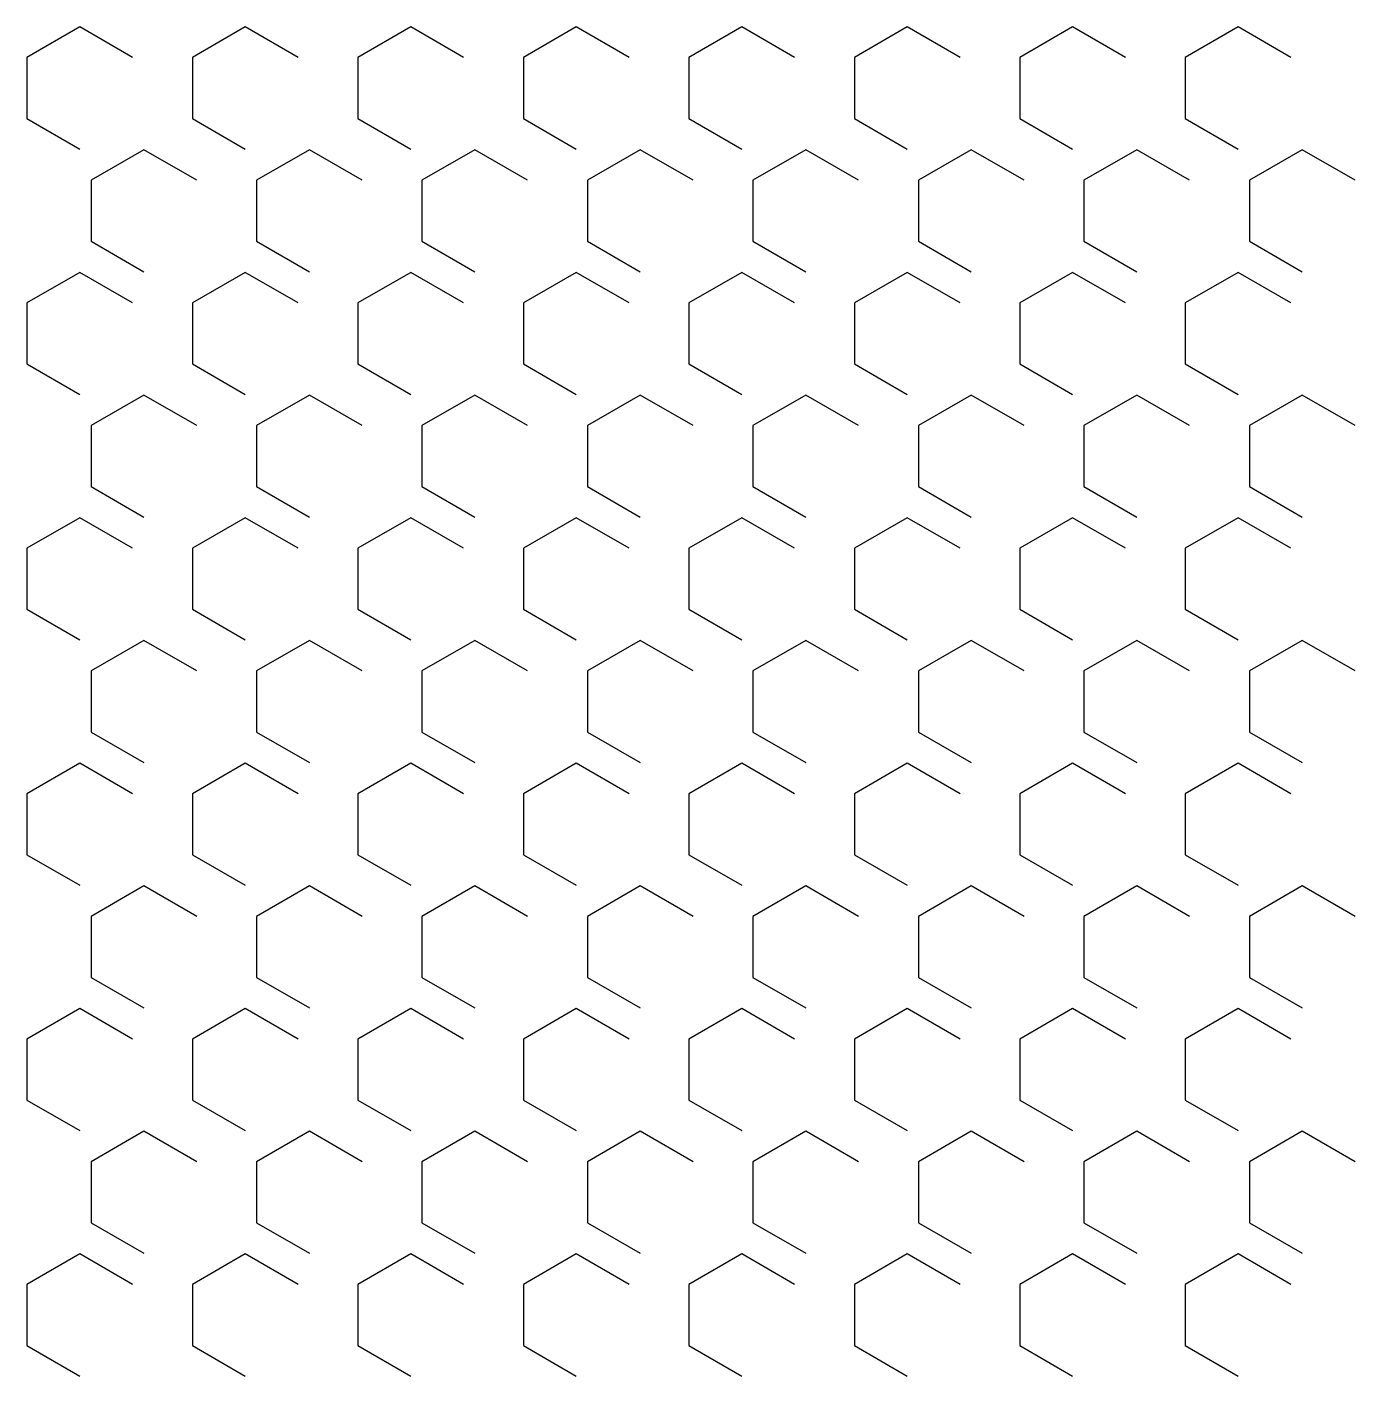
# Model space of a CAD drawing. Header units: millimetres. Extents: x 4.5 to 89.9, y 4 to 90.6.
import ezdxf

# ---------------------------------------------------------------- set-up
doc = ezdxf.new("R2010")
doc.units = ezdxf.units.MM
doc.layers.add('CUT', color=1, linetype='Continuous')

msp = doc.modelspace()

# ---------------------------------------------------------------- linework, layer by layer
at = {"layer": 'CUT'}
for points in [[(11.315, 88.68), (7.92, 90.64), (4.525, 88.68), (4.525, 84.76), (7.92, 82.8)], [(21.947, 88.68), (18.552, 90.64), (15.157, 88.68), (15.157, 84.76), (18.552, 82.8)], [(32.579, 88.68), (29.184, 90.64), (25.789, 88.68), (25.789, 84.76), (29.184, 82.8)], [(43.211, 88.68), (39.816, 90.64), (36.421, 88.68), (36.421, 84.76), (39.816, 82.8)], [(53.843, 88.68), (50.448, 90.64), (47.053, 88.68), (47.053, 84.76), (50.448, 82.8)], [(64.475, 88.68), (61.08, 90.64), (57.685, 88.68), (57.685, 84.76), (61.08, 82.8)], [(75.107, 88.68), (71.712, 90.64), (68.317, 88.68), (68.317, 84.76), (71.712, 82.8)], [(85.739, 88.68), (82.344, 90.64), (78.949, 88.68), (78.949, 84.76), (82.344, 82.8)], [(15.431, 80.8), (12.036, 82.76), (8.641, 80.8), (8.641, 76.88), (12.036, 74.92)], [(26.063, 80.8), (22.668, 82.76), (19.273, 80.8), (19.273, 76.88), (22.668, 74.92)], [(36.695, 80.8), (33.3, 82.76), (29.905, 80.8), (29.905, 76.88), (33.3, 74.92)], [(47.327, 80.8), (43.932, 82.76), (40.537, 80.8), (40.537, 76.88), (43.932, 74.92)], [(57.959, 80.8), (54.564, 82.76), (51.169, 80.8), (51.169, 76.88), (54.564, 74.92)], [(68.591, 80.8), (65.196, 82.76), (61.801, 80.8), (61.801, 76.88), (65.196, 74.92)], [(79.223, 80.8), (75.828, 82.76), (72.433, 80.8), (72.433, 76.88), (75.828, 74.92)], [(89.855, 80.8), (86.46, 82.76), (83.065, 80.8), (83.065, 76.88), (86.46, 74.92)], [(11.315, 72.92), (7.92, 74.88), (4.525, 72.92), (4.525, 69), (7.92, 67.04)], [(21.947, 72.92), (18.552, 74.88), (15.157, 72.92), (15.157, 69), (18.552, 67.04)], [(32.579, 72.92), (29.184, 74.88), (25.789, 72.92), (25.789, 69), (29.184, 67.04)], [(43.211, 72.92), (39.816, 74.88), (36.421, 72.92), (36.421, 69), (39.816, 67.04)], [(53.843, 72.92), (50.448, 74.88), (47.053, 72.92), (47.053, 69), (50.448, 67.04)], [(64.475, 72.92), (61.08, 74.88), (57.685, 72.92), (57.685, 69), (61.08, 67.04)], [(75.107, 72.92), (71.712, 74.88), (68.317, 72.92), (68.317, 69), (71.712, 67.04)], [(85.739, 72.92), (82.344, 74.88), (78.949, 72.92), (78.949, 69), (82.344, 67.04)], [(15.431, 65.04), (12.036, 67), (8.641, 65.04), (8.641, 61.12), (12.036, 59.16)], [(26.063, 65.04), (22.668, 67), (19.273, 65.04), (19.273, 61.12), (22.668, 59.16)], [(36.695, 65.04), (33.3, 67), (29.905, 65.04), (29.905, 61.12), (33.3, 59.16)], [(47.327, 65.04), (43.932, 67), (40.537, 65.04), (40.537, 61.12), (43.932, 59.16)], [(57.959, 65.04), (54.564, 67), (51.169, 65.04), (51.169, 61.12), (54.564, 59.16)], [(68.591, 65.04), (65.196, 67), (61.801, 65.04), (61.801, 61.12), (65.196, 59.16)], [(79.223, 65.04), (75.828, 67), (72.433, 65.04), (72.433, 61.12), (75.828, 59.16)], [(89.855, 65.04), (86.46, 67), (83.065, 65.04), (83.065, 61.12), (86.46, 59.16)], [(11.315, 57.16), (7.92, 59.12), (4.525, 57.16), (4.525, 53.24), (7.92, 51.28)], [(21.947, 57.16), (18.552, 59.12), (15.157, 57.16), (15.157, 53.24), (18.552, 51.28)], [(32.579, 57.16), (29.184, 59.12), (25.789, 57.16), (25.789, 53.24), (29.184, 51.28)], [(43.211, 57.16), (39.816, 59.12), (36.421, 57.16), (36.421, 53.24), (39.816, 51.28)], [(53.843, 57.16), (50.448, 59.12), (47.053, 57.16), (47.053, 53.24), (50.448, 51.28)], [(64.475, 57.16), (61.08, 59.12), (57.685, 57.16), (57.685, 53.24), (61.08, 51.28)], [(75.107, 57.16), (71.712, 59.12), (68.317, 57.16), (68.317, 53.24), (71.712, 51.28)], [(85.739, 57.16), (82.344, 59.12), (78.949, 57.16), (78.949, 53.24), (82.344, 51.28)], [(15.431, 49.28), (12.036, 51.24), (8.641, 49.28), (8.641, 45.36), (12.036, 43.4)], [(26.063, 49.28), (22.668, 51.24), (19.273, 49.28), (19.273, 45.36), (22.668, 43.4)], [(36.695, 49.28), (33.3, 51.24), (29.905, 49.28), (29.905, 45.36), (33.3, 43.4)], [(47.327, 49.28), (43.932, 51.24), (40.537, 49.28), (40.537, 45.36), (43.932, 43.4)], [(57.959, 49.28), (54.564, 51.24), (51.169, 49.28), (51.169, 45.36), (54.564, 43.4)], [(68.591, 49.28), (65.196, 51.24), (61.801, 49.28), (61.801, 45.36), (65.196, 43.4)], [(79.223, 49.28), (75.828, 51.24), (72.433, 49.28), (72.433, 45.36), (75.828, 43.4)], [(89.855, 49.28), (86.46, 51.24), (83.065, 49.28), (83.065, 45.36), (86.46, 43.4)], [(11.315, 41.4), (7.92, 43.36), (4.525, 41.4), (4.525, 37.48), (7.92, 35.52)], [(21.947, 41.4), (18.552, 43.36), (15.157, 41.4), (15.157, 37.48), (18.552, 35.52)], [(32.579, 41.4), (29.184, 43.36), (25.789, 41.4), (25.789, 37.48), (29.184, 35.52)], [(43.211, 41.4), (39.816, 43.36), (36.421, 41.4), (36.421, 37.48), (39.816, 35.52)], [(53.843, 41.4), (50.448, 43.36), (47.053, 41.4), (47.053, 37.48), (50.448, 35.52)], [(64.475, 41.4), (61.08, 43.36), (57.685, 41.4), (57.685, 37.48), (61.08, 35.52)], [(75.107, 41.4), (71.712, 43.36), (68.317, 41.4), (68.317, 37.48), (71.712, 35.52)], [(85.739, 41.4), (82.344, 43.36), (78.949, 41.4), (78.949, 37.48), (82.344, 35.52)], [(15.431, 33.52), (12.036, 35.48), (8.641, 33.52), (8.641, 29.6), (12.036, 27.64)], [(26.063, 33.52), (22.668, 35.48), (19.273, 33.52), (19.273, 29.6), (22.668, 27.64)], [(36.695, 33.52), (33.3, 35.48), (29.905, 33.52), (29.905, 29.6), (33.3, 27.64)], [(47.327, 33.52), (43.932, 35.48), (40.537, 33.52), (40.537, 29.6), (43.932, 27.64)], [(57.959, 33.52), (54.564, 35.48), (51.169, 33.52), (51.169, 29.6), (54.564, 27.64)], [(68.591, 33.52), (65.196, 35.48), (61.801, 33.52), (61.801, 29.6), (65.196, 27.64)], [(79.223, 33.52), (75.828, 35.48), (72.433, 33.52), (72.433, 29.6), (75.828, 27.64)], [(89.855, 33.52), (86.46, 35.48), (83.065, 33.52), (83.065, 29.6), (86.46, 27.64)], [(11.315, 25.64), (7.92, 27.6), (4.525, 25.64), (4.525, 21.72), (7.92, 19.76)], [(21.947, 25.64), (18.552, 27.6), (15.157, 25.64), (15.157, 21.72), (18.552, 19.76)], [(32.579, 25.64), (29.184, 27.6), (25.789, 25.64), (25.789, 21.72), (29.184, 19.76)], [(43.211, 25.64), (39.816, 27.6), (36.421, 25.64), (36.421, 21.72), (39.816, 19.76)], [(53.843, 25.64), (50.448, 27.6), (47.053, 25.64), (47.053, 21.72), (50.448, 19.76)], [(64.475, 25.64), (61.08, 27.6), (57.685, 25.64), (57.685, 21.72), (61.08, 19.76)], [(75.107, 25.64), (71.712, 27.6), (68.317, 25.64), (68.317, 21.72), (71.712, 19.76)], [(85.739, 25.64), (82.344, 27.6), (78.949, 25.64), (78.949, 21.72), (82.344, 19.76)], [(15.431, 17.76), (12.036, 19.72), (8.641, 17.76), (8.641, 13.84), (12.036, 11.88)], [(26.063, 17.76), (22.668, 19.72), (19.273, 17.76), (19.273, 13.84), (22.668, 11.88)], [(36.695, 17.76), (33.3, 19.72), (29.905, 17.76), (29.905, 13.84), (33.3, 11.88)], [(47.327, 17.76), (43.932, 19.72), (40.537, 17.76), (40.537, 13.84), (43.932, 11.88)], [(57.959, 17.76), (54.564, 19.72), (51.169, 17.76), (51.169, 13.84), (54.564, 11.88)], [(68.591, 17.76), (65.196, 19.72), (61.801, 17.76), (61.801, 13.84), (65.196, 11.88)], [(79.223, 17.76), (75.828, 19.72), (72.433, 17.76), (72.433, 13.84), (75.828, 11.88)], [(89.855, 17.76), (86.46, 19.72), (83.065, 17.76), (83.065, 13.84), (86.46, 11.88)], [(11.315, 9.88), (7.92, 11.84), (4.525, 9.88), (4.525, 5.96), (7.92, 4)], [(21.947, 9.88), (18.552, 11.84), (15.157, 9.88), (15.157, 5.96), (18.552, 4)], [(32.579, 9.88), (29.184, 11.84), (25.789, 9.88), (25.789, 5.96), (29.184, 4)], [(43.211, 9.88), (39.816, 11.84), (36.421, 9.88), (36.421, 5.96), (39.816, 4)], [(53.843, 9.88), (50.448, 11.84), (47.053, 9.88), (47.053, 5.96), (50.448, 4)], [(64.475, 9.88), (61.08, 11.84), (57.685, 9.88), (57.685, 5.96), (61.08, 4)], [(75.107, 9.88), (71.712, 11.84), (68.317, 9.88), (68.317, 5.96), (71.712, 4)], [(85.739, 9.88), (82.344, 11.84), (78.949, 9.88), (78.949, 5.96), (82.344, 4)]]:
    msp.add_lwpolyline(points, dxfattribs=at)

doc.saveas('drawing.dxf')
